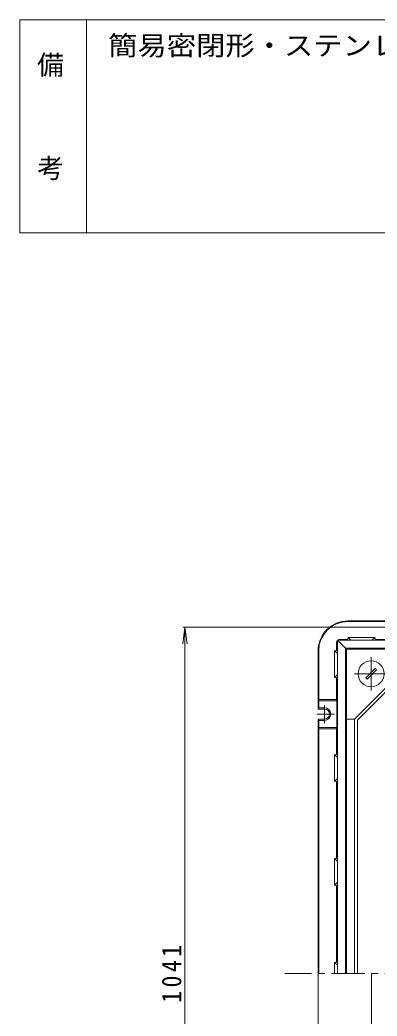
# Model space of a CAD drawing. Units: millimetres, scale not verified. Extents: x -1920 to 1681, y -1371 to 1397.
# Drawn here: x -1920 to -1384, y -100 to 1397 of the extents above; entities that cross this region are included whole.
import ezdxf
from ezdxf.enums import TextEntityAlignment as Align

# ---------------------------------------------------------------- set-up
doc = ezdxf.new("R2010")
doc.units = ezdxf.units.MM
doc.header["$LTSCALE"] = 10
doc.linetypes.add('CHAIN1', pattern=[8, 5, -1, 1, -1])
for name, color, linetype, lineweight in [('C-0', 2, 'Continuous', 9), ('C-1', 3, 'Continuous', 9), ('C-F', 7, 'Continuous', 9), ('F-0_F-0ﾚｲﾔ', 7, 'Continuous', 9)]:
    doc.layers.add(name, color=color, linetype=linetype, lineweight=lineweight)
doc.layers.add('F-4_F-4ﾚｲﾔ', color=2, linetype='Continuous')
doc.styles.add('ＭＳ ゴシック', font='')
doc.styles.get('ＭＳ ゴシック').set_extended_font_data('MS Gothic')

msp = doc.modelspace()

# ---------------------------------------------------------------- linework, layer by layer
at = {"layer": 'C-0'}
for p, q in [((-1427.36, 494.05), (-1339.86, 494.05)), ((-1427.36, 493.25), (-1354.36, 493.25)), ((-441.36, 465.05), (-1443.36, 465.05)), ((-1443.36, 465.05), (-1431.36, 453.05)), ((-1443.36, 465.05), (-1443.36, -35.95)), ((-1439.61, 466.3), (-1428.36, 466.3)), ((-1428.36, 466.3), (-1427.36, 469.31)), ((-1428.36, 466.3), (-1426.86, 465.05)), ((-1423.11, 465.05), (-1427.36, 469.31)), ((-1387.36, 469.31), (-1427.36, 469.31)), ((-1391.61, 465.05), (-1387.36, 469.31)), ((-1386.36, 466.3), (-1387.86, 465.05)), ((-1386.36, 466.3), (-1387.36, 469.31)), ((-1354.36, 466.3), (-1386.36, 466.3)), ((-1472.36, 449.05), (-1472.36, 361.55)), ((-1471.56, 449.05), (-1471.56, 376.05)), ((-1444.61, 450.05), (-1447.61, 449.05)), ((-1443.36, 444.8), (-1447.61, 449.05)), ((-1447.61, 409.05), (-1447.61, 449.05)), ((-1444.61, 461.3), (-1444.61, 450.05)), ((-1444.61, 450.05), (-1443.36, 448.55)), ((-1431.36, 453.05), (-453.36, 453.05)), ((-1431.36, -35.95), (-1431.36, 453.05)), ((-1443.36, 413.31), (-1447.61, 409.05)), ((-1444.61, 408.05), (-1447.61, 409.05)), ((-1444.61, 408.05), (-1443.36, 409.55)), ((-1444.61, 376.05), (-1444.61, 408.05)), ((-1471.36, 374.05), (-1472.36, 376.05)), ((-1472.36, 376.05), (-1444.61, 376.05)), ((-1444.51, 374.05), (-1444.61, 376.05)), ((-1472.36, 361.55), (-1471.36, 363.55)), ((-1472.36, 361.55), (-1462.86, 361.55)), ((-1471.36, 374.05), (-1471.36, 363.55)), ((-1471.36, 374.05), (-1444.51, 374.05)), ((-1471.36, 363.55), (-1462.86, 363.55)), ((-1444.51, 374.05), (-1444.51, 334.05)), ((-1472.36, 346.55), (-1472.36, -418.45)), ((-1471.36, 344.55), (-1462.86, 344.55)), ((-1471.36, 344.55), (-1471.36, 334.05)), ((-1471.36, 334.05), (-1472.36, 332.05)), ((-1472.36, 332.05), (-1444.61, 332.05)), ((-1471.56, 332.05), (-1471.56, -35.95)), ((-1471.36, 334.05), (-1444.51, 334.05)), ((-1444.61, 332.05), (-1444.51, 334.05)), ((-1444.61, 332.05), (-1444.61, 294.05)), ((-1444.61, 294.05), (-1447.61, 293.05)), ((-1443.36, 288.8), (-1447.61, 293.05)), ((-1447.61, 253.05), (-1447.61, 293.05)), ((-1444.61, 294.05), (-1443.36, 292.55)), ((-1443.36, 257.31), (-1447.61, 253.05)), ((-1444.61, 252.05), (-1447.61, 253.05)), ((-1444.61, 252.05), (-1443.36, 253.55)), ((-1444.61, 252.05), (-1444.61, 138.05)), ((-1444.61, 138.05), (-1447.61, 137.05)), ((-1443.36, 132.8), (-1447.61, 137.05)), ((-1447.61, 97.05), (-1447.61, 137.05)), ((-1444.61, 138.05), (-1443.36, 136.55)), ((-1443.36, 101.31), (-1447.61, 97.05)), ((-1444.61, 96.05), (-1447.61, 97.05)), ((-1444.61, 96.05), (-1443.36, 97.55)), ((-1444.61, 96.05), (-1444.61, -17.95)), ((-1444.61, -17.95), (-1447.61, -18.95)), ((-1443.36, -23.2), (-1447.61, -18.95)), ((-1447.61, -35.95), (-1447.61, -18.95)), ((-1444.61, -17.95), (-1443.36, -19.45)), ((-1392.36, -365.95), (-1392.36, -35.95))]:
    msp.add_line(p, q, dxfattribs=at)
at = {"layer": 'C-0', "linetype": 'CHAIN1'}
for p, q in [((-1462.86, 339.94), (-1462.86, 367.13)), ((-1474.51, 354.05), (-1447.86, 354.05))]:
    msp.add_line(p, q, dxfattribs=at)
at = {"layer": 'C-0'}
msp.add_lwpolyline([(-1471.36, 344.55), (-1472.36, 346.55), (-1462.86, 346.55)], dxfattribs=at)
for centre, radius, start, end in [((-1427.36, 449.05), 45, 90, 180), ((-1427.36, 449.05), 44.2, 90, 180), ((-1439.61, 461.3), 5, 138.59082, 180), ((-1439.61, 461.3), 5, 90, 131.40918), ((-1462.86, 354.05), 9.5, 270, 90), ((-1462.86, 354.05), 7.5, 270, 90)]:
    msp.add_arc(centre, radius, start, end, dxfattribs=at)
at = {"layer": 'C-1'}
for p, q in [((-1324.86, 439.55), (-1417.86, 346.55)), ((-1384.73, 420.56), (-1398.87, 406.42)), ((-1400.99, 408.54), (-1398.87, 406.42)), ((-1417.86, 346.55), (-1429.86, 346.55)), ((-1417.86, -35.95), (-1417.86, 346.55))]:
    msp.add_line(p, q, dxfattribs=at)
at = {"layer": 'C-1', "linetype": 'CHAIN1'}
for p, q in [((-1392.86, 389.55), (-1392.86, 439.55)), ((-1367.86, 414.55), (-1417.86, 414.55)), ((-362.36, -35.95), (-1522.36, -35.95))]:
    msp.add_line(p, q, dxfattribs=at)
at = {"layer": 'C-1'}
for points in [[(-454.86, 451.55), (-1429.86, 451.55), (-1429.86, -35.95)], [(-1413.36, -35.95), (-1413.36, 344.69), (-1323, 435.05)], [(-1400.99, 408.54), (-1386.85, 422.68), (-1384.73, 420.56)]]:
    msp.add_lwpolyline(points, dxfattribs=at)
msp.add_circle((-1392.86, 414.55), 19.5, dxfattribs=at)
at = {"layer": 'C-F'}
for p, q in [((-1672.36, 484.55), (-1675.62, 459.77)), ((-1355.43, 484.55), (-1675.36, 484.55)), ((-1672.36, -556.45), (-1672.36, 484.55)), ((-1672.36, 484.55), (-1669.1, 459.77))]:
    msp.add_line(p, q, dxfattribs=at)
at = {"layer": 'F-0_F-0ﾚｲﾔ'}
for p, q in [((-1920, 1396.89), (-100, 1396.89)), ((-1920, 1076.89), (-1920, 1396.89)), ((-1820, 1396.89), (-1820, 1076.89))]:
    msp.add_line(p, q, dxfattribs=at)
msp.add_lwpolyline([(-1920, 1076.89), (-100, 1076.89), (-100, 1396.89)], dxfattribs=at)

# ---------------------------------------------------------------- texts
at = {"layer": 'C-F', "color": 2, "insert": (-1677.36, -79.7), "char_height": 29.33, "attachment_point": 7, "rotation": 90, "style": 'ＭＳ ゴシック'}
msp.add_mtext('\\T1.28;\\W0.9;1041', dxfattribs=at)
at = {"layer": 'F-4_F-4ﾚｲﾔ', "style": 'ＭＳ ゴシック', "width": 1.1}
msp.add_text('簡易密閉形・ステンレス目地', height=29.33, dxfattribs=at).set_placement((-1787.66, 1334.89), align=Align.BOTTOM_LEFT)
at = {"layer": 'F-4_F-4ﾚｲﾔ', "style": 'ＭＳ ゴシック'}
for s, p in [('備', (-1894.08, 1305.85)), ('考', (-1894.08, 1150.61))]:
    msp.add_text(s, height=29.33, dxfattribs=at).set_placement(p, align=Align.BOTTOM_LEFT)

doc.saveas('drawing.dxf')
